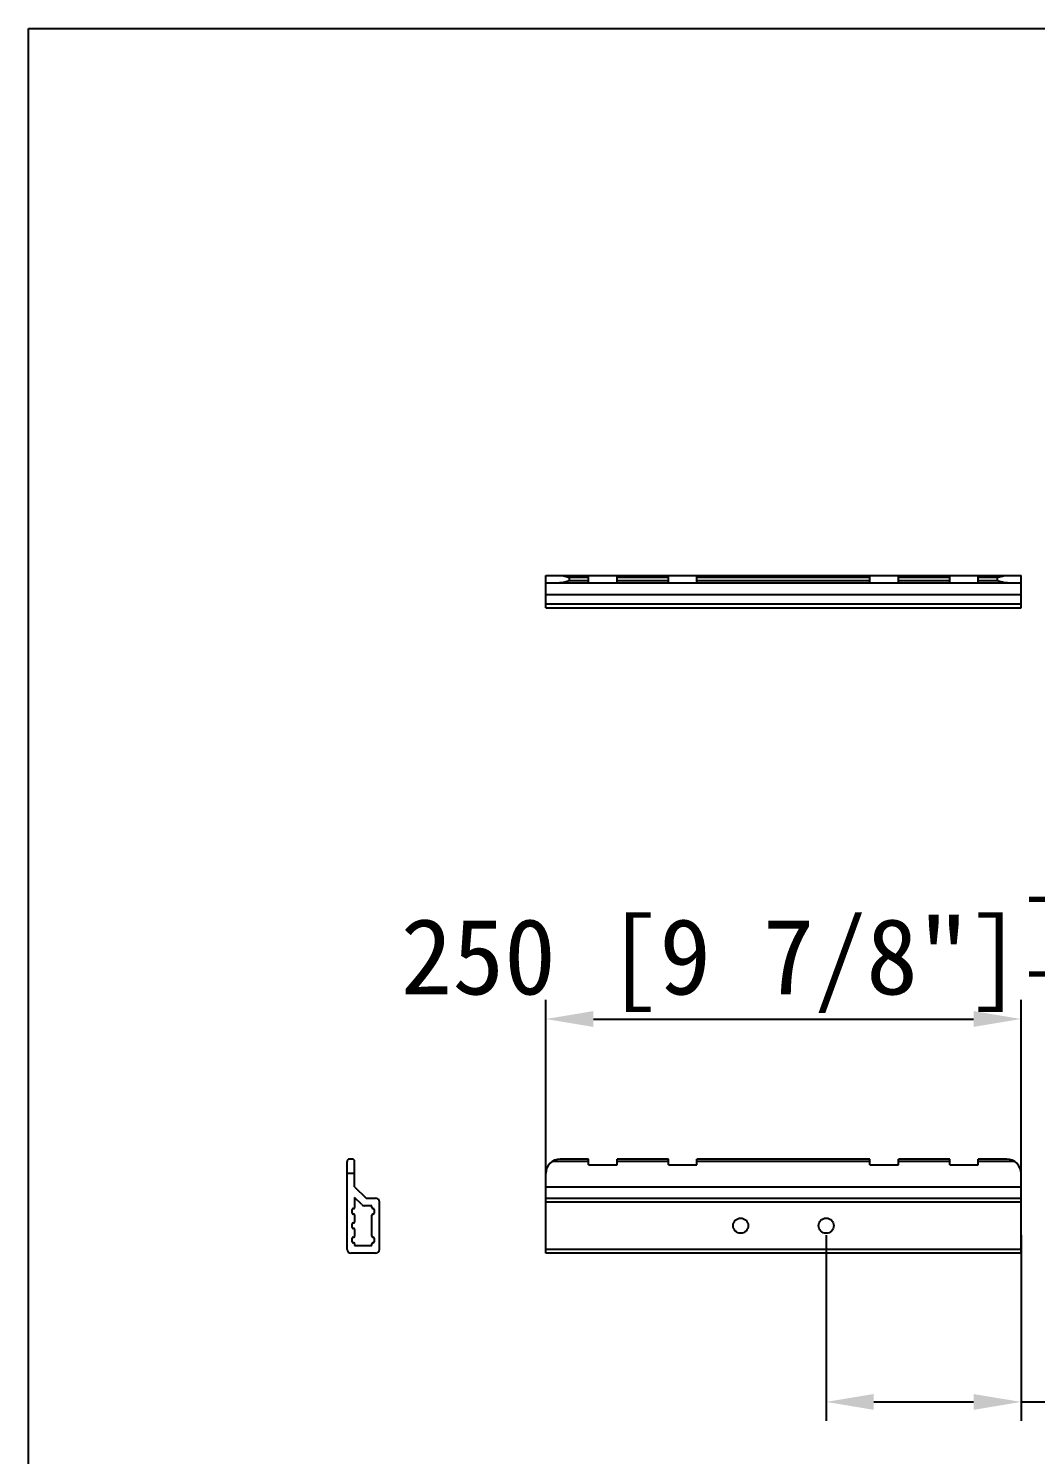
# Model space of a CAD drawing. Header units: millimetres. Extents: x 2900105 to 2915262, y -55349 to -51874.
# Drawn here: x 2906301 to 2906831, y -53415 to -52664 of the extents above; entities that cross this region are included whole.
import ezdxf

# ---------------------------------------------------------------- set-up
doc = ezdxf.new("R2010")
doc.units = ezdxf.units.MM
doc.layers.add('02___PRT_ALL_AXES', color=7, linetype='Continuous')
doc.styles.get("Standard").update_dxf_attribs({"font": ''})
doc.styles.get('Standard').set_extended_font_data('SimSun')
doc.dimstyles.new('我的A-GB-50', dxfattribs={"dimscale": 0.5, "dimtxt": 80, "dimasz": 50, "dimexe": 20, "dimexo": 10, "dimgap": 15, "dimtad": 1, "dimdec": 1, "dimzin": 9, "dimdsep": 46, "dimtxsty": 'Standard', "dimcen": 2.5, "dimadec": 0, "dimazin": 0, "dimtfac": 1, "dimtdec": 1, "dimtmove": 0, "dimatfit": 3, "dimfxl": 2, "dimarcsym": 0})

# ---------------------------------------------------------------- blocks, each defined once
blk = doc.blocks.new('*D293')
at = {"color": 0, "lineweight": -2, "transparency": 16777216}
for p, q in [((2906573.56, -53268.64), (2906573.56, -53175.41)), ((2906823.56, -53268.64), (2906823.56, -53175.41)), ((2906598.56, -53185.41), (2906798.56, -53185.41))]:
    blk.add_line(p, q, dxfattribs=at)
at = {"color": 0, "transparency": 16777216}
for points in [[(2906598.56, -53181.24), (2906598.56, -53189.58), (2906573.56, -53185.41)], [(2906798.56, -53181.24), (2906798.56, -53189.58), (2906823.56, -53185.41)]]:
    blk.add_solid(points, dxfattribs=at)
at = {"layer": 'Defpoints', "color": 0, "transparency": 16777216}
for p in [(2906823.56, -53185.41), (2906573.56, -53273.64), (2906823.56, -53273.64)]:
    blk.add_point(p, dxfattribs=at)
at = {"color": 0, "transparency": 16777216, "insert": (2906698.56, -53143.75), "char_height": 40, "attachment_point": 5}
blk.add_mtext('250 [9 7/8"]{\\H0.7x;\\S-0.2^ -0.5;}', dxfattribs=at)
blk = doc.blocks.new('*D282')
at = {"color": 0, "lineweight": -2, "transparency": 16777216}
for p, q in [((2906721.06, -53299.14), (2906721.06, -53396.86)), ((2906823.56, -53299.14), (2906823.56, -53396.86)), ((2906746.06, -53386.86), (2906798.56, -53386.86)), ((2906823.56, -53386.86), (2907131.72, -53386.86))]:
    blk.add_line(p, q, dxfattribs=at)
at = {"color": 0, "transparency": 16777216}
for points in [[(2906746.06, -53382.7), (2906746.06, -53391.03), (2906721.06, -53386.86)], [(2906798.56, -53382.7), (2906798.56, -53391.03), (2906823.56, -53386.86)]]:
    blk.add_solid(points, dxfattribs=at)
at = {"layer": 'Defpoints', "color": 0, "transparency": 16777216}
for p in [(2906721.06, -53294.14), (2906823.56, -53294.14), (2906823.56, -53386.86)]:
    blk.add_point(p, dxfattribs=at)
at = {"color": 0, "transparency": 16777216, "insert": (2906990.14, -53354.56), "char_height": 40, "attachment_point": 5}
blk.add_mtext('102.5 [4"]', dxfattribs=at)

msp = doc.modelspace()

# ---------------------------------------------------------------- linework, layer by layer
at = {"color": 7, "linetype": 'Continuous'}
for p, q in [((2906573.56, -52969.02), (2906573.56, -52952.02)), ((2906573.56, -52952.02), (2906823.56, -52952.02)), ((2906573.56, -52956.02), (2906823.56, -52956.02)), ((2906586.06, -52954.82), (2906586.06, -52953.22)), ((2906596.06, -52953.22), (2906586.06, -52953.22)), ((2906596.06, -52954.82), (2906586.06, -52954.82)), ((2906596.06, -52956.02), (2906596.06, -52952.02)), ((2906611.06, -52956.02), (2906611.06, -52952.02)), ((2906638.06, -52953.22), (2906611.06, -52953.22)), ((2906638.06, -52954.82), (2906611.06, -52954.82)), ((2906638.06, -52956.02), (2906638.06, -52952.02)), ((2906653.06, -52956.02), (2906653.06, -52952.02)), ((2906744.06, -52953.22), (2906653.06, -52953.22)), ((2906744.06, -52954.82), (2906653.06, -52954.82)), ((2906744.06, -52956.02), (2906744.06, -52952.02)), ((2906759.06, -52956.02), (2906759.06, -52952.02)), ((2906786.06, -52953.22), (2906759.06, -52953.22)), ((2906786.06, -52954.82), (2906759.06, -52954.82)), ((2906786.06, -52956.02), (2906786.06, -52952.02)), ((2906801.06, -52956.02), (2906801.06, -52952.02)), ((2906811.06, -52953.22), (2906801.06, -52953.22)), ((2906811.06, -52954.82), (2906801.06, -52954.82)), ((2906811.06, -52953.22), (2906811.06, -52954.82)), ((2906823.56, -52969.02), (2906823.56, -52952.02)), ((2906573.56, -52962.02), (2906823.56, -52962.02)), ((2906573.56, -52967.02), (2906823.56, -52967.02)), ((2906573.56, -52969.02), (2906823.56, -52969.02)), ((2906573.56, -53308.64), (2906573.56, -53252.74)), ((2906468.97, -53306.64), (2906468.97, -53260.34)), ((2906471.77, -53259.14), (2906470.17, -53259.14)), ((2906472.97, -53273.64), (2906472.97, -53260.34)), ((2906596.06, -53260.34), (2906576.99, -53260.34)), ((2906596.06, -53259.14), (2906581.06, -53259.14)), ((2906596.06, -53262.14), (2906596.06, -53259.14)), ((2906596.06, -53262.14), (2906611.06, -53262.14)), ((2906611.06, -53262.14), (2906611.06, -53259.14)), ((2906638.06, -53259.14), (2906611.06, -53259.14)), ((2906638.06, -53260.34), (2906611.06, -53260.34)), ((2906638.06, -53262.14), (2906638.06, -53259.14)), ((2906638.06, -53262.14), (2906653.06, -53262.14)), ((2906653.06, -53262.14), (2906653.06, -53259.14)), ((2906744.06, -53259.14), (2906653.06, -53259.14)), ((2906744.06, -53260.34), (2906653.06, -53260.34)), ((2906744.06, -53262.14), (2906744.06, -53259.14)), ((2906744.06, -53262.14), (2906759.06, -53262.14)), ((2906786.06, -53259.14), (2906759.06, -53259.14)), ((2906759.06, -53262.14), (2906759.06, -53259.14)), ((2906786.06, -53260.34), (2906759.06, -53260.34)), ((2906786.06, -53262.14), (2906786.06, -53259.14)), ((2906786.06, -53262.14), (2906801.06, -53262.14)), ((2906811.06, -53259.14), (2906801.06, -53259.14)), ((2906801.06, -53262.14), (2906801.06, -53259.14)), ((2906820.13, -53260.34), (2906801.06, -53260.34)), ((2906472.97, -53266.64), (2906468.97, -53266.64)), ((2906823.56, -53308.64), (2906823.56, -53266.64)), ((2906472.97, -53273.64), (2906478.97, -53279.64)), ((2906573.56, -53273.64), (2906823.56, -53273.64)), ((2906471.72, -53287.64), (2906471.72, -53285.64)), ((2906472.22, -53285.14), (2906472.47, -53285.14)), ((2906476.73, -53283.06), (2906472.97, -53279.3)), ((2906472.97, -53279.3), (2906472.97, -53284.64)), ((2906481.97, -53283.64), (2906478.14, -53283.64)), ((2906478.97, -53279.64), (2906483.97, -53279.64)), ((2906481.97, -53284.64), (2906481.97, -53283.64)), ((2906482.47, -53285.14), (2906482.72, -53285.14)), ((2906483.22, -53285.64), (2906483.22, -53287.64)), ((2906485.97, -53306.64), (2906485.97, -53281.64)), ((2906573.56, -53279.64), (2906823.56, -53279.64)), ((2906573.56, -53281.64), (2906823.56, -53281.64)), ((2906471.72, -53295.14), (2906471.72, -53293.14)), ((2906472.47, -53288.14), (2906472.22, -53288.14)), ((2906472.22, -53292.64), (2906472.47, -53292.64)), ((2906472.97, -53288.64), (2906472.97, -53292.14)), ((2906481.97, -53299.64), (2906481.97, -53288.64)), ((2906482.72, -53288.14), (2906482.47, -53288.14)), ((2906471.72, -53302.64), (2906471.72, -53300.64)), ((2906472.47, -53295.64), (2906472.22, -53295.64)), ((2906472.22, -53300.14), (2906472.47, -53300.14)), ((2906472.97, -53296.14), (2906472.97, -53299.64)), ((2906482.47, -53300.14), (2906482.72, -53300.14)), ((2906483.22, -53300.64), (2906483.22, -53302.64)), ((2906483.97, -53308.64), (2906470.97, -53308.64)), ((2906472.47, -53303.14), (2906472.22, -53303.14)), ((2906472.97, -53303.64), (2906472.97, -53304.64)), ((2906472.97, -53304.64), (2906481.97, -53304.64)), ((2906481.97, -53304.64), (2906481.97, -53303.64)), ((2906482.72, -53303.14), (2906482.47, -53303.14)), ((2906823.56, -53306.64), (2906573.56, -53306.64)), ((2906823.56, -53308.64), (2906573.56, -53308.64))]:
    msp.add_line(p, q, dxfattribs=at)
msp.add_line((2906816.06, -53259.14), (2906801.06, -53259.14))
at = {"color": 114, "true_color": 0x139b48}
msp.add_lwpolyline([(2906301.39, -52664.32), (2907239.71, -52664.32), (2907239.71, -53801.95), (2906301.39, -53801.95)], close=True, dxfattribs=at)
at = {"color": 7, "linetype": 'Continuous'}
for centre, radius, start, end in [((2906470.17, -53260.34), 1.2, 90, 180), ((2906471.77, -53260.34), 1.2, 0, 90), ((2906581.06, -53266.64), 7.5, 90, 180), ((2906816.06, -53266.64), 7.5, 0, 90), ((2906472.22, -53285.64), 0.5, 90, 180), ((2906472.47, -53284.64), 0.5, 270, 0), ((2906478.14, -53281.64), 2, 225, 270), ((2906482.47, -53284.64), 0.5, 180, 270), ((2906482.72, -53285.64), 0.5, 0, 90), ((2906483.97, -53281.64), 2, 0, 90), ((2906472.22, -53287.64), 0.5, 180, 270), ((2906472.22, -53293.14), 0.5, 90, 180), ((2906472.47, -53288.64), 0.5, 0, 90), ((2906472.47, -53292.14), 0.5, 270, 0), ((2906482.47, -53288.64), 0.5, 90, 180), ((2906482.72, -53287.64), 0.5, 270, 0), ((2906472.22, -53295.14), 0.5, 180, 270), ((2906472.22, -53300.64), 0.5, 90, 180), ((2906472.47, -53296.14), 0.5, 0, 90), ((2906472.47, -53299.64), 0.5, 270, 0), ((2906482.47, -53299.64), 0.5, 180, 270), ((2906482.72, -53300.64), 0.5, 0, 90), ((2906470.97, -53306.64), 2, 180, 270), ((2906472.22, -53302.64), 0.5, 180, 270), ((2906472.47, -53303.64), 0.5, 0, 90), ((2906482.47, -53303.64), 0.5, 90, 180), ((2906482.72, -53302.64), 0.5, 270, 0), ((2906483.97, -53306.64), 2, 270, 0)]:
    msp.add_arc(centre, radius, start, end, dxfattribs=at)
for points, knots in [([(2906580.72, -52952.02), (2906581.16, -52952.02), (2906582.05, -52952.12), (2906583.84, -52952.52), (2906585.17, -52952.94), (2906586.06, -52953.22)], [0, 0, 0, 0, 0.239056, 0.487738, 1, 1, 1, 1]), ([(2906586.06, -52954.82), (2906585.17, -52955.09), (2906583.84, -52955.51), (2906582.05, -52955.91), (2906581.16, -52956.02), (2906580.72, -52956.02)], [0, 0, 0, 0, 0.512264, 0.760946, 1, 1, 1, 1]), ([(2906811.06, -52953.22), (2906811.96, -52952.94), (2906813.29, -52952.52), (2906815.08, -52952.12), (2906815.97, -52952.02), (2906816.41, -52952.02)], [0, 0, 0, 0, 0.512262, 0.760944, 1, 1, 1, 1]), ([(2906816.41, -52956.02), (2906815.97, -52956.02), (2906815.08, -52955.91), (2906813.29, -52955.51), (2906811.96, -52955.09), (2906811.06, -52954.82)], [0, 0, 0, 0, 0.239054, 0.487736, 1, 1, 1, 1])]:
    msp.add_open_spline(points, degree=3, knots=knots, dxfattribs=at)
at = {"layer": '02___PRT_ALL_AXES', "color": 7, "linetype": 'Continuous'}
for centre in [(2906676.06, -53294.14), (2906721.06, -53294.14)]:
    msp.add_circle(centre, 4, dxfattribs=at)

# ---------------------------------------------------------------- dimensions: what is measured, and where the dimension line sits
dim = msp.add_linear_dim(base=(2906823.56, -53185.41), p1=(2906573.56, -53273.64), p2=(2906823.56, -53273.64), text='<>{\\H0.7x;\\S-0.2^ -0.5;}', dimstyle='我的A-GB-50')
dim.commit()
dim.dimension.update_dxf_attribs({"geometry": '*D293', "text_midpoint": (2906698.56, -53185.41), "dimtype": 160})
dim = msp.add_linear_dim(base=(2906823.56, -53386.86), p1=(2906721.06, -53294.14), p2=(2906823.56, -53294.14), dimstyle='我的A-GB-50')
dim.commit()
dim.dimension.update_dxf_attribs({"geometry": '*D282', "text_midpoint": (2906990.14, -53386.86), "dimtype": 160})

doc.saveas('drawing.dxf')
